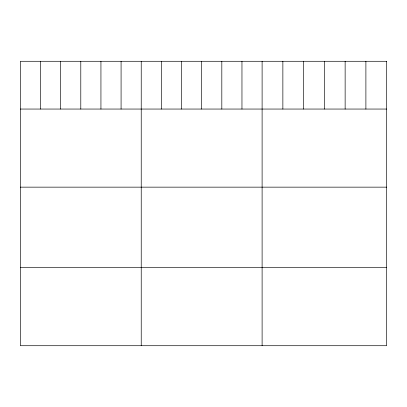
<?xml version="1.0" encoding="UTF-8"?>
<svg xmlns="http://www.w3.org/2000/svg" width="407" height="407" viewBox="0 0 407 407"><rect width="100%" height="100%" fill="white"/><g stroke="black" fill="none" stroke-linecap="round" stroke-linejoin="round"><path stroke-width="0.61" d="M20.35 109.051L386.65 109.051M20.35 187.149L386.65 187.149M20.35 267.618L386.65 267.618M365.893 61.284L365.893 109.051M345.136 61.284L345.136 109.051M324.379 61.284L324.379 109.051M303.622 61.284L303.622 109.051M282.865 61.284L282.865 109.051M262.108 61.284L262.108 345.716M241.962 61.284L241.962 109.051M221.815 61.284L221.815 109.051M201.668 61.284L201.668 109.051M181.522 61.284L181.522 109.051M161.376 61.284L161.376 109.051M141.229 61.284L141.229 345.716M121.083 61.284L121.083 109.051M100.936 61.284L100.936 109.051M80.79 61.284L80.79 109.051M60.643 61.284L60.643 109.051M40.496 61.284L40.496 109.051M386.65 61.284L20.35 61.284L20.35 345.716L386.65 345.716L386.65 61.284"/></g></svg>
